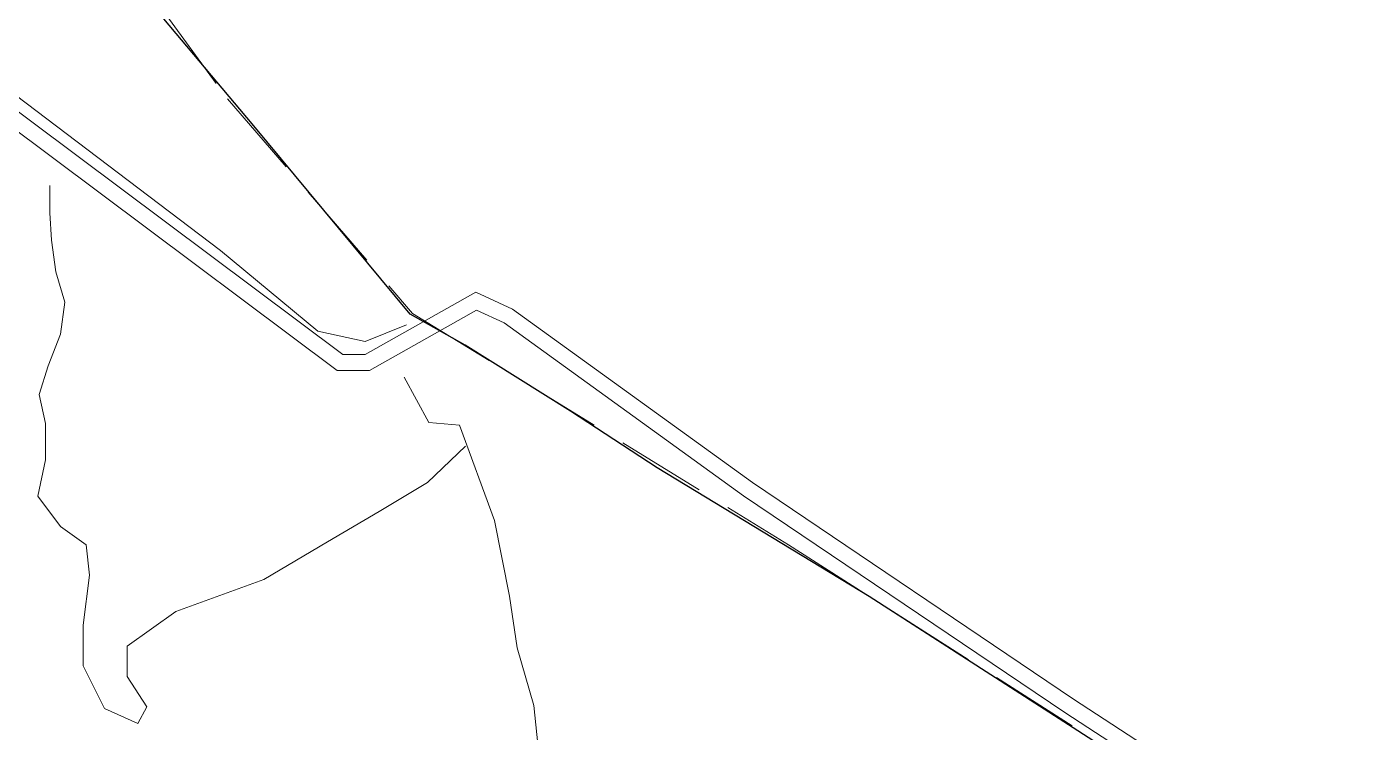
# Model space of a CAD drawing. Header units: metres. Extents: x 3557088 to 3598139, y 7314183 to 7334470.
# Drawn here: x 3580428 to 3581666, y 7321329 to 7321990 of the extents above; entities that cross this region are included whole.
import ezdxf

# ---------------------------------------------------------------- set-up
doc = ezdxf.new("R2010")
doc.units = ezdxf.units.M
doc.linetypes.add('JIS_02_4.0', pattern=[5.5, 4, -1.5])
for name, color, linetype, lineweight in [('CMS_Limite_Urbanizable', 1, 'Continuous', 30), ('Imagen', 17, 'Continuous', 0), ('Imagen_ZonaUrbanizable', 17, 'Continuous', 0)]:
    doc.layers.add(name, color=color, linetype=linetype, lineweight=lineweight)
doc.layers.add('nuevo', color=7, linetype='Continuous', lineweight=15, true_color=0xf2f2f2)
picture_1 = doc.add_image_def('image1.jpg', size_in_pixel=(4800, 2360))
picture_2 = doc.add_image_def('image2.jpg', size_in_pixel=(4800, 2360))

msp = doc.modelspace()

# ---------------------------------------------------------------- linework, layer by layer
at = {"layer": 'CMS_Limite_Urbanizable'}
msp.add_lwpolyline([(3581878.3, 7321033.1), (3581585.6, 7321219.4), (3581216.9, 7321456.6), (3581018.5, 7321577.1), (3580937.2, 7321630.2), (3580838.7, 7321692.1), (3580787.2, 7321721.2), (3580639.4, 7321899.1), (3580523.5, 7322037.1)], dxfattribs=at)
at = {"layer": 'nuevo'}
for points in [[(3575465.1, 7324196.4), (3575585.1, 7324093.1), (3577505.3, 7323189), (3578124.6, 7323081.4), (3578293.7, 7323036.8), (3578868.3, 7322883), (3579665, 7322294.2), (3580059.8, 7322180.4), (3580724, 7321683.2), (3580745, 7321683.2), (3580848.5, 7321741.8), (3580882.9, 7321725.8), (3581107.6, 7321563.4), (3581408.2, 7321360.5), (3581931.4, 7321019.4), (3582127.8, 7320885.8), (3582166.3, 7320857.8), (3582534.5, 7320601.2)], [(3575455.3, 7324185), (3575576.9, 7324080.4), (3577500.8, 7323174.6), (3578121.4, 7323066.7), (3578289.8, 7323022.3), (3578861.7, 7322869.2), (3579658.2, 7322280.5), (3580053, 7322166.8), (3580719, 7321668.2), (3580749, 7321668.2), (3580849.2, 7321724.9), (3580875.3, 7321712.8), (3581099.1, 7321551.1), (3581400, 7321348), (3581923.4, 7321006.7), (3582119, 7320873.7), (3582154.9, 7320847.6), (3582520, 7320593.3)], [(3580783.7, 7321711), (3580745.1, 7321695.5), (3580700.6, 7321705.2), (3580609.7, 7321780.6), (3580408.5, 7321933.2)], [(3580839, 7321597.4), (3580803.5, 7321563.4), (3580758.1, 7321536.4), (3580709.8, 7321508), (3580650.2, 7321472.6), (3580567.8, 7321442.8), (3580522.4, 7321410.2), (3580522.4, 7321381.8), (3580540.8, 7321353.4), (3580532.3, 7321337.8), (3580501.1, 7321352), (3580481.2, 7321391.7), (3580481.2, 7321430), (3580486.9, 7321476.8), (3580484, 7321505.2), (3580459.9, 7321522.2), (3580438.6, 7321550.6), (3580445.7, 7321584.7), (3580445.7, 7321618.7), (3580440, 7321645.7), (3580448.5, 7321672.6), (3580459.9, 7321702.4), (3580464.1, 7321732.2), (3580455.6, 7321760.6), (3580451.4, 7321790.4), (3580449.9, 7321815.9), (3580449.9, 7321841.4)], [(3580781.7, 7321662.2), (3580804.8, 7321619.6), (3580833.2, 7321617), (3580866, 7321527.9), (3580880.2, 7321457), (3580887.3, 7321408.7), (3580902.9, 7321354.8), (3580910, 7321285.3), (3580946.9, 7321247), (3580978.2, 7321203), (3581003.7, 7321183.2), (3581056.3, 7321142), (3581080.4, 7321120.7)]]:
    msp.add_lwpolyline(points, dxfattribs=at)
at = {"layer": 'nuevo', "linetype": 'JIS_02_4.0', "ltscale": 21}
msp.add_lwpolyline([(3580397.6, 7322521.7), (3580431.6, 7322437.4), (3580455.5, 7322325), (3580488, 7322098.3), (3580616.2, 7321922.6), (3580789.5, 7321721.8), (3581141.4, 7321505.2), (3581790.3, 7321090.4), (3581883.7, 7321036.7), (3581994.6, 7320965.6), (3582159.4, 7320851.7), (3582268.2, 7320665.7), (3582295.8, 7320588.4), (3582299.5, 7320501.2), (3582269.4, 7320417.9), (3582227.4, 7320351.4), (3582180.4, 7320294.1)], dxfattribs=at)

# ---------------------------------------------------------------- pictures from other files: only their frames are drawn
at = {"layer": 'Imagen'}
image = msp.add_image(picture_1, insert=(3557088.1, 7314320.1), size_in_units=(40983.9, 20150.4), rotation=-0.19111, dxfattribs=dict(at, fade=20))
image.dxf.flags = 7
at = {"layer": 'Imagen_ZonaUrbanizable'}
image = msp.add_image(picture_2, insert=(3572700.5, 7325068), size_in_units=(7743.8, 3807.4), rotation=-32.65284, dxfattribs=at)
image.dxf.flags = 7

doc.saveas('drawing.dxf')
